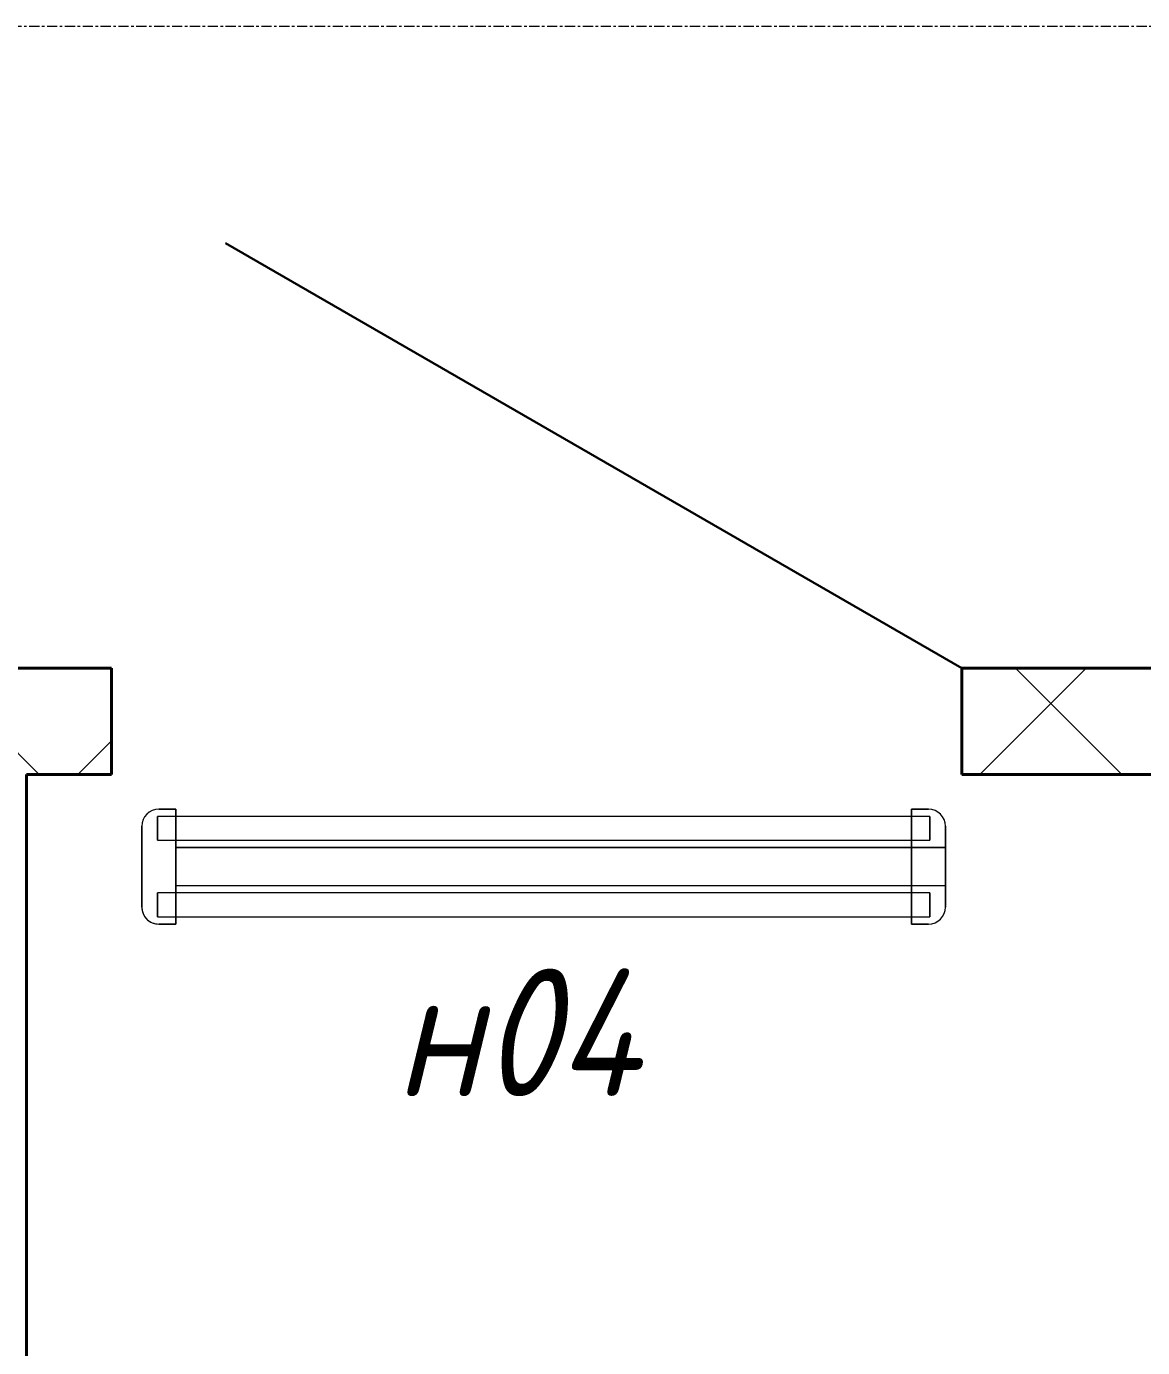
# Model space of a CAD drawing. Header units: millimetres. Extents: x -32954 to 151739, y -65671 to 56243.
# Drawn here: x -23903 to -22590, y -8394 to -6840 of the extents above; entities that cross this region are included whole.
import ezdxf

# ---------------------------------------------------------------- set-up
doc = ezdxf.new("R2010")
doc.units = ezdxf.units.MM
doc.linetypes.add('ADSK_Линия сетки', pattern=[21, 12, -3, 3, -3])
for name, color, linetype, lineweight in [('M-EQPM', 7, 'Continuous', 9), ('M-EQPM-IDEN', 7, 'Continuous', 9), ('Двери', 7, 'Continuous', 18), ('Оси', 7, 'Continuous', 9), ('Панель', 7, 'Continuous', 30), ('Стены разрез', 7, 'Continuous', 40)]:
    doc.layers.add(name, color=color, linetype=linetype, lineweight=lineweight)
doc.styles.add('GOST Common_I', font='GOST_Common Italic.ttf', dxfattribs={"width": 0.9, "height": 150})

# ---------------------------------------------------------------- blocks, each defined once
blk = doc.blocks.new('AC_Дверь_Однопольная_ДеревяннаяНаружная_ГОСТ24698-81 - 960х2080h ГЛ-654640-В_АР_ПЭ_01 Этаж')
at = {"layer": 'Панель'}
blk.add_line((500, 62.5), (-366, 562.5), dxfattribs=at)
blk = doc.blocks.new('Н04_Облучатель воздуха бактерицидный - Облучатель ГКБ-10518361-О_ТХ_Подвал')
at = {"layer": 'M-EQPM'}
for p, q in [((-432.5, 67.5), (-452.5, 67.5)), ((-452.5, 67.5), (-432.5, 67.5)), ((-432.5, -67.5), (-432.5, 67.5)), ((-432.5, 67.5), (-432.5, -67.5)), ((432.5, 67.5), (432.5, -67.5)), ((452.5, 67.5), (432.5, 67.5)), ((432.5, 67.5), (452.5, 67.5)), ((432.5, -67.5), (432.5, 67.5)), ((-472.5, 47.5), (-472.5, -47.5)), ((-472.5, -47.5), (-472.5, 47.5)), ((454, 59), (-454, 59)), ((-454, 31), (-454, 59)), ((-454, 59), (-454, 31)), ((454, 31), (454, 59)), ((454, 59), (454, 31)), ((472.5, -47.5), (472.5, 47.5)), ((472.5, 47.5), (472.5, -47.5)), ((-472.5, -22.5), (-472.5, 22.5)), ((-472.5, 22.5), (-472.5, -22.5)), ((-472.5, 22.5), (432.5, 22.5)), ((-472.5, 22.5), (432.5, 22.5)), ((-454, 31), (454, 31)), ((432.5, -22.5), (432.5, 22.5)), ((432.5, 22.5), (432.5, -22.5)), ((432.5, -22.5), (-472.5, -22.5)), ((-472.5, -22.5), (432.5, -22.5)), ((454, -31), (-454, -31)), ((-454, -31), (-454, -59)), ((-454, -59), (-454, -31)), ((454, -31), (454, -59)), ((454, -59), (454, -31)), ((-454, -59), (454, -59)), ((-452.5, -67.5), (-432.5, -67.5)), ((-432.5, -67.5), (-452.5, -67.5)), ((432.5, -67.5), (452.5, -67.5)), ((452.5, -67.5), (432.5, -67.5))]:
    blk.add_line(p, q, dxfattribs=at)
for centre, start, end in [((-452.5, 47.5), 90, 180), ((-452.5, 47.5), 90, 180), ((452.5, 47.5), 360, 90), ((452.5, 47.5), 0, 90), ((-452.5, -47.5), 180, 270), ((-452.5, -47.5), 180, 270), ((452.5, -47.5), 270, 360), ((452.5, -47.5), 270, 360)]:
    blk.add_arc(centre, 20, start, end, dxfattribs=at)

msp = doc.modelspace()

# ---------------------------------------------------------------- hatches: boundary and pattern name
at = {"layer": 'Стены разрез', "lineweight": 9}
h = msp.add_hatch(dxfattribs=at)
h.set_pattern_fill('FP_2', color=256, style=0, pattern_type=2)
h.set_pattern_definition([(45, (0, 0), (-106.066, 106.066), []), (135, (0, 0), (-106.066, -106.066), [])])
h.paths.add_polyline_path([(-15255, -7720), (-15130, -7720), (-15130, -7595), (-16071.3, -7595), (-16071.3, -7720), (-15755.2, -7720)])
h.paths.add_polyline_path([(-19012.5, -7720), (-18071.3, -7720), (-18071.3, -7595), (-22802.5, -7595), (-22802.5, -7720), (-19590.5, -7720)])
h.paths.add_polyline_path([(-23802.5, -7720), (-23802.5, -7595), (-24487.5, -7595), (-24487.5, -7720), (-23902.5, -7720)])
h.paths.add_polyline_path([(-25487.5, -7720), (-25487.5, -7595), (-27052.5, -7595), (-27052.5, -7720), (-26927.5, -7720)])

# ---------------------------------------------------------------- linework, layer by layer
at = {"layer": 'Оси', "linetype": 'ADSK_Линия сетки'}
msp.add_line((2299.7, -6840), (-32136.4, -6840), dxfattribs=at)
at = {"layer": 'Стены разрез'}
for p, q in [((-23802.5, -7595), (-24487.5, -7595)), ((-23802.5, -7720), (-23802.5, -7595)), ((-18071.3, -7595), (-22802.5, -7595)), ((-22802.5, -7595), (-22802.5, -7720)), ((-23902.5, -11875), (-23902.5, -7720)), ((-23902.5, -7720), (-23802.5, -7720)), ((-22802.5, -7720), (-19012.5, -7720))]:
    msp.add_line(p, q, dxfattribs=at)

# ---------------------------------------------------------------- block references
at = {"layer": 'M-EQPM', "rotation": 180}
msp.add_blockref('Н04_Облучатель воздуха бактерицидный - Облучатель ГКБ-10518361-О_ТХ_Подвал', (-23294.4, -7828.5), dxfattribs=at)
at = {"layer": 'Двери'}
msp.add_blockref('AC_Дверь_Однопольная_ДеревяннаяНаружная_ГОСТ24698-81 - 960х2080h ГЛ-654640-В_АР_ПЭ_01 Этаж', (-23302.5, -7657.5), dxfattribs=at)

# ---------------------------------------------------------------- texts
at = {"layer": 'M-EQPM-IDEN', "char_height": 150, "attachment_point": 1, "style": 'GOST Common_I'}
for s, insert, width in [('04', (-23367.3, -7948.5), 259.747), ('\\fGOST Common|b0|i1|c204|p34|;\\W.9;н', (-23468.5, -7948.5), 122.658)]:
    msp.add_mtext(s, dxfattribs=dict(at, insert=insert, width=width))

doc.saveas('drawing.dxf')
